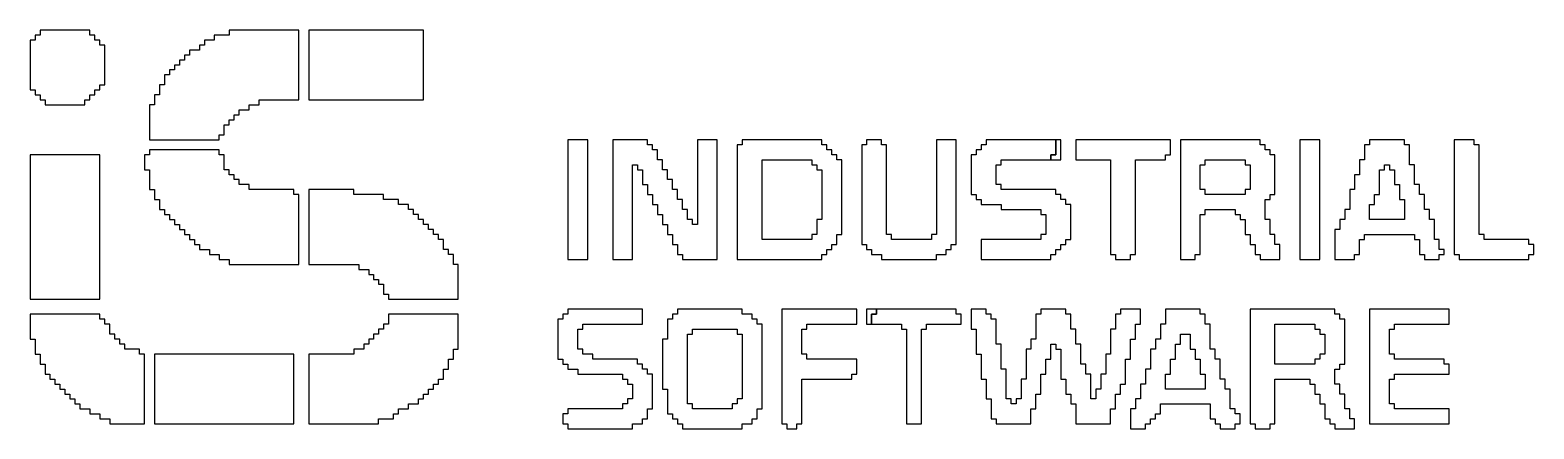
# Model space of a CAD drawing. Header units: millimetres. Extents: x -235 to -107, y -44 to -10.
import ezdxf

# ---------------------------------------------------------------- set-up
doc = ezdxf.new("R2010")
doc.units = ezdxf.units.MM
doc.header["$MEASUREMENT"] = 0
doc.layers.add('Layer 1', color=7, linetype='Continuous')

msp = doc.modelspace()

# ---------------------------------------------------------------- linework, layer by layer
at = {"layer": 'Layer 1', "color": 20}
for points in [[(-233.8076, -10.4449), (-234.229, -10.4449), (-234.229, -10.8663), (-234.6505, -10.8663), (-234.6505, -15.0836), (-234.229, -15.0836), (-234.229, -15.506), (-233.8076, -15.506), (-233.8076, -15.9275), (-233.3852, -15.9275), (-233.3852, -16.3489), (-230.0118, -16.3489), (-230.0118, -15.9275), (-229.5903, -15.9275), (-229.5903, -15.506), (-229.1679, -15.506), (-229.1679, -15.0836), (-228.7465, -15.0836), (-228.7465, -14.6622), (-228.3251, -14.6622), (-228.3251, -11.2878), (-228.7465, -11.2878), (-228.7465, -10.8663), (-229.1679, -10.8663), (-229.1679, -10.4449), (-229.5903, -10.4449), (-229.5903, -10.0225), (-233.8076, -10.0225), (-233.8076, -10.4449)], [(-218.2028, -18.8795), (-218.2028, -18.0366), (-217.7804, -18.0366), (-217.7804, -17.6142), (-217.359, -17.6142), (-217.359, -17.1927), (-216.9375, -17.1927), (-216.9375, -16.7713), (-216.0937, -16.7713), (-216.0937, -16.3489), (-215.2498, -16.3489), (-215.2498, -15.9275), (-211.8764, -15.9275), (-211.8764, -10.0225), (-217.7804, -10.0225), (-217.7804, -10.4449), (-219.0457, -10.4449), (-219.0457, -10.8663), (-219.8895, -10.8663), (-219.8895, -11.2878), (-220.311, -11.2878), (-220.311, -11.7102), (-221.1548, -11.7102), (-221.1548, -12.1316), (-221.5762, -12.1316), (-221.5762, -12.5531), (-221.9987, -12.5531), (-221.9987, -12.9755), (-222.4201, -12.9755), (-222.4201, -13.3969), (-222.8415, -13.3969), (-222.8415, -13.8183), (-223.2639, -13.8183), (-223.2639, -14.6622), (-223.6854, -14.6622), (-223.6854, -15.506), (-224.1068, -15.506), (-224.1068, -16.3489), (-224.5292, -16.3489), (-224.5292, -19.3019), (-218.6242, -19.3019), (-218.6242, -18.8795), (-218.2028, -18.8795)], [(-211.0326, -10.0225), (-211.0326, -15.9275), (-201.3318, -15.9275), (-201.3318, -10.0225), (-211.0326, -10.0225)], [(-224.9506, -20.5672), (-224.9506, -21.8324), (-224.5292, -21.8324), (-224.5292, -23.5191), (-224.1068, -23.5191), (-224.1068, -24.363), (-223.6854, -24.363), (-223.6854, -25.2058), (-223.2639, -25.2058), (-223.2639, -25.6283), (-222.8415, -25.6283), (-222.8415, -26.0497), (-222.4201, -26.0497), (-222.4201, -26.4711), (-221.9987, -26.4711), (-221.9987, -26.8936), (-221.5762, -26.8936), (-221.5762, -27.315), (-221.1548, -27.315), (-221.1548, -27.7364), (-220.7334, -27.7364), (-220.7334, -28.1588), (-220.311, -28.1588), (-220.311, -28.5803), (-219.4681, -28.5803), (-219.4681, -29.0017), (-218.6242, -29.0017), (-218.6242, -29.4241), (-217.7804, -29.4241), (-217.7804, -29.8455), (-211.8764, -29.8455), (-211.8764, -23.9406), (-212.2979, -23.9406), (-212.2979, -23.5191), (-216.0937, -23.5191), (-216.0937, -23.0977), (-216.9375, -23.0977), (-216.9375, -22.6753), (-217.359, -22.6753), (-217.359, -22.2539), (-217.7804, -22.2539), (-217.7804, -21.8324), (-218.2028, -21.8324), (-218.2028, -20.5672), (-218.6242, -20.5672), (-218.6242, -20.1447), (-224.5292, -20.1447), (-224.5292, -20.5672), (-224.9506, -20.5672)], [(-228.7465, -32.7975), (-228.7465, -20.5672), (-234.6505, -20.5672), (-234.6505, -32.7975), (-228.7465, -32.7975)], [(-204.7062, -32.3761), (-204.2847, -32.3761), (-204.2847, -32.7975), (-198.3798, -32.7975), (-198.3798, -29.8455), (-198.8012, -29.8455), (-198.8012, -29.0017), (-199.2236, -29.0017), (-199.2236, -28.5803), (-199.6451, -28.5803), (-199.6451, -27.7364), (-200.0665, -27.7364), (-200.0665, -27.315), (-200.4889, -27.315), (-200.4889, -26.8936), (-200.9103, -26.8936), (-200.9103, -26.4711), (-201.3318, -26.4711), (-201.3318, -26.0497), (-201.7542, -26.0497), (-201.7542, -25.6283), (-202.1756, -25.6283), (-202.1756, -25.2058), (-202.597, -25.2058), (-202.597, -24.7844), (-203.4409, -24.7844), (-203.4409, -24.363), (-204.7062, -24.363), (-204.7062, -23.9406), (-207.2367, -23.9406), (-207.2367, -23.5191), (-211.0326, -23.5191), (-211.0326, -29.8455), (-206.8153, -29.8455), (-206.8153, -30.267), (-205.9715, -30.267), (-205.9715, -30.6894), (-205.55, -30.6894), (-205.55, -31.1108), (-205.1276, -31.1108), (-205.1276, -31.5322), (-204.7062, -31.5322), (-204.7062, -32.3761)], [(-228.3251, -34.4852), (-228.7465, -34.4852), (-228.7465, -34.0628), (-234.6505, -34.0628), (-234.6505, -36.1719), (-234.229, -36.1719), (-234.229, -37.4372), (-233.8076, -37.4372), (-233.8076, -38.2811), (-233.3852, -38.2811), (-233.3852, -39.1239), (-232.9637, -39.1239), (-232.9637, -39.5463), (-232.5423, -39.5463), (-232.5423, -39.9678), (-232.1209, -39.9678), (-232.1209, -40.3892), (-231.6985, -40.3892), (-231.6985, -40.8116), (-231.277, -40.8116), (-231.277, -41.2331), (-230.8556, -41.2331), (-230.8556, -41.6545), (-230.4332, -41.6545), (-230.4332, -42.0769), (-229.5903, -42.0769), (-229.5903, -42.4983), (-228.7465, -42.4983), (-228.7465, -42.9198), (-227.9026, -42.9198), (-227.9026, -43.3422), (-224.9506, -43.3422), (-224.9506, -37.4372), (-225.3721, -37.4372), (-225.3721, -37.0158), (-226.6374, -37.0158), (-226.6374, -36.5934), (-227.0598, -36.5934), (-227.0598, -36.1719), (-227.4812, -36.1719), (-227.4812, -35.7505), (-227.9026, -35.7505), (-227.9026, -34.9067), (-228.3251, -34.9067), (-228.3251, -34.4852)], [(-204.7062, -34.9067), (-204.7062, -35.3281), (-205.1276, -35.3281), (-205.1276, -35.7505), (-205.55, -35.7505), (-205.55, -36.1719), (-205.9715, -36.1719), (-205.9715, -36.5934), (-206.3929, -36.5934), (-206.3929, -37.0158), (-207.2367, -37.0158), (-207.2367, -37.4372), (-211.0326, -37.4372), (-211.0326, -43.3422), (-205.1276, -43.3422), (-205.1276, -42.9198), (-203.8623, -42.9198), (-203.8623, -42.4983), (-203.4409, -42.4983), (-203.4409, -42.0769), (-202.597, -42.0769), (-202.597, -41.6545), (-201.7542, -41.6545), (-201.7542, -41.2331), (-201.3318, -41.2331), (-201.3318, -40.8116), (-200.9103, -40.8116), (-200.9103, -40.3892), (-200.4889, -40.3892), (-200.4889, -39.9678), (-200.0665, -39.9678), (-200.0665, -39.5463), (-199.6451, -39.5463), (-199.6451, -38.7025), (-199.2236, -38.7025), (-199.2236, -37.8586), (-198.8012, -37.8586), (-198.8012, -37.0158), (-198.3798, -37.0158), (-198.3798, -34.0628), (-204.2847, -34.0628), (-204.2847, -34.9067), (-204.7062, -34.9067)], [(-212.2979, -43.3422), (-212.2979, -37.4372), (-224.1068, -37.4372), (-224.1068, -43.3422), (-212.2979, -43.3422)]]:
    msp.add_lwpolyline(points, close=True, dxfattribs=at)
at = {"layer": 'Layer 1', "color": 250}
for points in [[(-189.1014, -29.4241), (-187.4147, -29.4241), (-187.4147, -19.3019), (-189.1014, -19.3019), (-189.1014, -29.4241)], [(-185.3056, -29.4241), (-183.6188, -29.4241), (-183.6188, -21.41), (-183.1964, -21.41), (-183.1964, -21.8324), (-182.775, -21.8324), (-182.775, -23.0977), (-182.3536, -23.0977), (-182.3536, -23.9406), (-181.9311, -23.9406), (-181.9311, -24.7844), (-181.5097, -24.7844), (-181.5097, -25.6283), (-181.0883, -25.6283), (-181.0883, -26.4711), (-180.6659, -26.4711), (-180.6659, -27.315), (-180.2444, -27.315), (-180.2444, -28.1588), (-179.823, -28.1588), (-179.823, -29.0017), (-179.4006, -29.0017), (-179.4006, -29.4241), (-176.4486, -29.4241), (-176.4486, -19.3019), (-178.1353, -19.3019), (-178.1353, -26.4711), (-178.5577, -26.4711), (-178.5577, -26.0497), (-178.9792, -26.0497), (-178.9792, -25.2058), (-179.4006, -25.2058), (-179.4006, -24.363), (-179.823, -24.363), (-179.823, -23.5191), (-180.2444, -23.5191), (-180.2444, -22.6753), (-180.6659, -22.6753), (-180.6659, -21.8324), (-181.0883, -21.8324), (-181.0883, -20.9886), (-181.5097, -20.9886), (-181.5097, -20.1447), (-181.9311, -20.1447), (-181.9311, -19.7233), (-182.3536, -19.7233), (-182.3536, -19.3019), (-185.3056, -19.3019), (-185.3056, -29.4241)], [(-167.1702, -29.0017), (-167.1702, -28.5803), (-166.7478, -28.5803), (-166.7478, -28.1588), (-166.3264, -28.1588), (-166.3264, -27.315), (-165.9049, -27.315), (-165.9049, -20.9886), (-166.3264, -20.9886), (-166.3264, -20.5672), (-166.7478, -20.5672), (-166.7478, -20.1447), (-167.1702, -20.1447), (-167.1702, -19.7233), (-167.5916, -19.7233), (-167.5916, -19.3019), (-174.3395, -19.3019), (-174.3395, -19.7233), (-174.7619, -19.7233), (-174.7619, -29.4241), (-167.5916, -29.4241), (-167.5916, -29.0017), (-167.1702, -29.0017)], [(-164.2172, -19.7233), (-164.2172, -28.1588), (-163.7958, -28.1588), (-163.7958, -28.5803), (-163.3744, -28.5803), (-163.3744, -29.0017), (-162.5305, -29.0017), (-162.5305, -29.4241), (-157.8908, -29.4241), (-157.8908, -29.0017), (-157.048, -29.0017), (-157.048, -28.5803), (-156.6256, -28.5803), (-156.6256, -28.1588), (-156.2041, -28.1588), (-156.2041, -19.3019), (-157.8908, -19.3019), (-157.8908, -27.315), (-158.3133, -27.315), (-158.3133, -27.7364), (-161.6867, -27.7364), (-161.6867, -27.315), (-162.1091, -27.315), (-162.1091, -19.7233), (-162.5305, -19.7233), (-162.5305, -19.3019), (-163.7958, -19.3019), (-163.7958, -19.7233), (-164.2172, -19.7233)], [(-148.191, -20.9886), (-148.191, -20.5672), (-147.7696, -20.5672), (-147.7696, -19.3019), (-153.6736, -19.3019), (-153.6736, -19.7233), (-154.095, -19.7233), (-154.095, -20.1447), (-154.5174, -20.1447), (-154.5174, -20.5672), (-154.9388, -20.5672), (-154.9388, -23.9406), (-154.5174, -23.9406), (-154.5174, -24.363), (-154.095, -24.363), (-154.095, -24.7844), (-152.4083, -24.7844), (-152.4083, -25.2058), (-149.0339, -25.2058), (-149.0339, -25.6283), (-148.6124, -25.6283), (-148.6124, -27.315), (-149.0339, -27.315), (-149.0339, -27.7364), (-154.095, -27.7364), (-154.095, -29.4241), (-148.191, -29.4241), (-148.191, -29.0017), (-147.7696, -29.0017), (-147.7696, -28.5803), (-147.3472, -28.5803), (-147.3472, -28.1588), (-146.9257, -28.1588), (-146.9257, -27.7364), (-146.5043, -27.7364), (-146.5043, -24.7844), (-146.9257, -24.7844), (-146.9257, -24.363), (-147.3472, -24.363), (-147.3472, -23.9406), (-147.7696, -23.9406), (-147.7696, -23.5191), (-152.4083, -23.5191), (-152.4083, -23.0977), (-152.8297, -23.0977), (-152.8297, -21.41), (-152.4083, -21.41), (-152.4083, -20.9886), (-148.191, -20.9886)], [(-143.1299, -29.0017), (-142.7085, -29.0017), (-142.7085, -29.4241), (-141.4432, -29.4241), (-141.4432, -29.0017), (-141.0208, -29.0017), (-141.0208, -20.9886), (-138.4902, -20.9886), (-138.4902, -20.5672), (-138.0688, -20.5672), (-138.0688, -19.3019), (-146.0819, -19.3019), (-146.0819, -20.9886), (-143.1299, -20.9886), (-143.1299, -29.0017)], [(-135.9597, -29.4241), (-135.9597, -29.0017), (-135.5382, -29.0017), (-135.5382, -25.6283), (-135.1168, -25.6283), (-135.1168, -25.2058), (-132.5862, -25.2058), (-132.5862, -25.6283), (-132.1638, -25.6283), (-132.1638, -26.0497), (-131.7424, -26.0497), (-131.7424, -27.315), (-131.321, -27.315), (-131.321, -28.1588), (-130.8985, -28.1588), (-130.8985, -29.0017), (-130.4771, -29.0017), (-130.4771, -29.4241), (-128.7904, -29.4241), (-128.7904, -28.1588), (-129.2118, -28.1588), (-129.2118, -27.315), (-129.6333, -27.315), (-129.6333, -26.0497), (-130.0557, -26.0497), (-130.0557, -24.363), (-129.6333, -24.363), (-129.6333, -23.9406), (-129.2118, -23.9406), (-129.2118, -20.5672), (-129.6333, -20.5672), (-129.6333, -20.1447), (-130.0557, -20.1447), (-130.0557, -19.7233), (-130.4771, -19.7233), (-130.4771, -19.3019), (-137.2249, -19.3019), (-137.2249, -29.4241), (-135.9597, -29.4241)], [(-127.1027, -29.4241), (-125.416, -29.4241), (-125.416, -19.3019), (-127.1027, -19.3019), (-127.1027, -29.4241)], [(-115.2938, -29.4241), (-115.2938, -29.0017), (-114.8723, -29.0017), (-114.8723, -28.5803), (-115.2938, -28.5803), (-115.2938, -27.7364), (-115.7152, -27.7364), (-115.7152, -26.0497), (-116.1376, -26.0497), (-116.1376, -25.2058), (-116.559, -25.2058), (-116.559, -23.9406), (-116.9805, -23.9406), (-116.9805, -23.0977), (-117.4029, -23.0977), (-117.4029, -21.41), (-117.8243, -21.41), (-117.8243, -19.7233), (-118.2457, -19.7233), (-118.2457, -19.3019), (-121.1987, -19.3019), (-121.1987, -19.7233), (-121.6202, -19.7233), (-121.6202, -20.9886), (-122.0416, -20.9886), (-122.0416, -22.2539), (-122.464, -22.2539), (-122.464, -23.5191), (-122.8854, -23.5191), (-122.8854, -25.2058), (-123.3069, -25.2058), (-123.3069, -26.0497), (-123.7293, -26.0497), (-123.7293, -26.8936), (-124.1507, -26.8936), (-124.1507, -29.4241), (-122.464, -29.4241), (-122.464, -29.0017), (-122.0416, -29.0017), (-122.0416, -27.7364), (-121.6202, -27.7364), (-121.6202, -27.315), (-117.4029, -27.315), (-117.4029, -27.7364), (-116.9805, -27.7364), (-116.9805, -29.0017), (-116.559, -29.0017), (-116.559, -29.4241), (-115.2938, -29.4241)], [(-113.607, -29.4241), (-107.7021, -29.4241), (-107.7021, -29.0017), (-107.2807, -29.0017), (-107.2807, -28.1588), (-107.7021, -28.1588), (-107.7021, -27.7364), (-111.4979, -27.7364), (-111.4979, -27.315), (-111.9193, -27.315), (-111.9193, -19.7233), (-112.3418, -19.7233), (-112.3418, -19.3019), (-114.0285, -19.3019), (-114.0285, -29.0017), (-113.607, -29.0017), (-113.607, -29.4241)], [(-168.4355, -27.315), (-168.4355, -27.7364), (-172.6528, -27.7364), (-172.6528, -20.9886), (-168.4355, -20.9886), (-168.4355, -21.41), (-168.0131, -21.41), (-168.0131, -21.8324), (-167.5916, -21.8324), (-167.5916, -26.0497), (-168.0131, -26.0497), (-168.0131, -27.315), (-168.4355, -27.315)], [(-131.7424, -21.41), (-131.321, -21.41), (-131.321, -23.5191), (-131.7424, -23.5191), (-131.7424, -23.9406), (-135.1168, -23.9406), (-135.1168, -23.5191), (-135.5382, -23.5191), (-135.5382, -21.41), (-135.1168, -21.41), (-135.1168, -20.9886), (-131.7424, -20.9886), (-131.7424, -21.41)], [(-119.9334, -21.8324), (-119.9334, -21.41), (-119.511, -21.41), (-119.511, -21.8324), (-119.0896, -21.8324), (-119.0896, -23.0977), (-118.6682, -23.0977), (-118.6682, -24.363), (-118.2457, -24.363), (-118.2457, -26.0497), (-121.1987, -26.0497), (-121.1987, -24.7844), (-120.7763, -24.7844), (-120.7763, -23.9406), (-120.3549, -23.9406), (-120.3549, -21.8324), (-119.9334, -21.8324)], [(-184.4617, -39.5463), (-184.0403, -39.5463), (-184.0403, -39.9678), (-183.6188, -39.9678), (-183.6188, -41.2331), (-184.0403, -41.2331), (-184.0403, -41.6545), (-184.4617, -41.6545), (-184.4617, -42.0769), (-189.1014, -42.0769), (-189.1014, -42.4983), (-189.5228, -42.4983), (-189.5228, -43.3422), (-189.1014, -43.3422), (-189.1014, -43.7636), (-183.6188, -43.7636), (-183.6188, -43.3422), (-182.775, -43.3422), (-182.775, -42.9198), (-182.3536, -42.9198), (-182.3536, -42.0769), (-181.9311, -42.0769), (-181.9311, -39.1239), (-182.3536, -39.1239), (-182.3536, -38.7025), (-182.775, -38.7025), (-182.775, -38.2811), (-183.1964, -38.2811), (-183.1964, -37.8586), (-186.9923, -37.8586), (-186.9923, -37.4372), (-187.8361, -37.4372), (-187.8361, -37.0158), (-188.2575, -37.0158), (-188.2575, -35.3281), (-187.8361, -35.3281), (-187.8361, -34.9067), (-182.775, -34.9067), (-182.775, -33.6414), (-189.1014, -33.6414), (-189.1014, -34.0628), (-189.5228, -34.0628), (-189.5228, -34.4852), (-189.9452, -34.4852), (-189.9452, -37.8586), (-189.5228, -37.8586), (-189.5228, -38.2811), (-189.1014, -38.2811), (-189.1014, -38.7025), (-188.2575, -38.7025), (-188.2575, -39.1239), (-184.4617, -39.1239), (-184.4617, -39.5463)], [(-179.823, -34.0628), (-180.2444, -34.0628), (-180.2444, -34.4852), (-180.6659, -34.4852), (-180.6659, -36.1719), (-181.0883, -36.1719), (-181.0883, -40.3892), (-180.6659, -40.3892), (-180.6659, -42.4983), (-180.2444, -42.4983), (-180.2444, -42.9198), (-179.823, -42.9198), (-179.823, -43.3422), (-179.4006, -43.3422), (-179.4006, -43.7636), (-174.3395, -43.7636), (-174.3395, -43.3422), (-173.4966, -43.3422), (-173.4966, -42.9198), (-173.0742, -42.9198), (-173.0742, -42.0769), (-172.6528, -42.0769), (-172.6528, -34.9067), (-173.0742, -34.9067), (-173.0742, -34.4852), (-173.4966, -34.4852), (-173.4966, -34.0628), (-174.3395, -34.0628), (-174.3395, -33.6414), (-179.823, -33.6414), (-179.823, -34.0628)], [(-170.5436, -43.7636), (-169.7008, -43.7636), (-169.7008, -43.3422), (-169.2783, -43.3422), (-169.2783, -39.5463), (-165.0611, -39.5463), (-165.0611, -39.1239), (-164.6397, -39.1239), (-164.6397, -37.8586), (-168.8569, -37.8586), (-168.8569, -37.4372), (-169.2783, -37.4372), (-169.2783, -35.3281), (-168.8569, -35.3281), (-168.8569, -34.9067), (-164.6397, -34.9067), (-164.6397, -33.6414), (-170.9661, -33.6414), (-170.9661, -43.3422), (-170.5436, -43.3422), (-170.5436, -43.7636)], [(-163.3744, -34.9067), (-160.8438, -34.9067), (-160.8438, -35.3281), (-160.4214, -35.3281), (-160.4214, -43.3422), (-159.1561, -43.3422), (-159.1561, -35.3281), (-158.7347, -35.3281), (-158.7347, -34.9067), (-155.7827, -34.9067), (-155.7827, -34.0628), (-156.2041, -34.0628), (-156.2041, -33.6414), (-162.952, -33.6414), (-162.952, -34.0628), (-163.3744, -34.0628), (-163.3744, -34.9067)], [(-149.4563, -42.0769), (-149.4563, -40.8116), (-149.0339, -40.8116), (-149.0339, -39.1239), (-148.6124, -39.1239), (-148.6124, -37.8586), (-148.191, -37.8586), (-148.191, -36.5934), (-147.7696, -36.5934), (-147.7696, -37.0158), (-147.3472, -37.0158), (-147.3472, -39.5463), (-146.9257, -39.5463), (-146.9257, -40.8116), (-146.5043, -40.8116), (-146.5043, -41.6545), (-146.0819, -41.6545), (-146.0819, -43.3422), (-143.1299, -43.3422), (-143.1299, -42.0769), (-142.7085, -42.0769), (-142.7085, -40.8116), (-142.2861, -40.8116), (-142.2861, -39.9678), (-141.8646, -39.9678), (-141.8646, -37.8586), (-141.4432, -37.8586), (-141.4432, -36.1719), (-141.0208, -36.1719), (-141.0208, -34.9067), (-140.5993, -34.9067), (-140.5993, -33.6414), (-142.2861, -33.6414), (-142.2861, -34.0628), (-142.7085, -34.0628), (-142.7085, -35.3281), (-143.1299, -35.3281), (-143.1299, -37.4372), (-143.5513, -37.4372), (-143.5513, -39.1239), (-143.9738, -39.1239), (-143.9738, -40.3892), (-144.3952, -40.3892), (-144.3952, -41.2331), (-144.8166, -41.2331), (-144.8166, -39.1239), (-145.239, -39.1239), (-145.239, -38.2811), (-145.6605, -38.2811), (-145.6605, -36.5934), (-146.0819, -36.5934), (-146.0819, -35.3281), (-146.5043, -35.3281), (-146.5043, -34.0628), (-146.9257, -34.0628), (-146.9257, -33.6414), (-149.0339, -33.6414), (-149.0339, -34.0628), (-149.4563, -34.0628), (-149.4563, -36.1719), (-149.8777, -36.1719), (-149.8777, -37.0158), (-150.2992, -37.0158), (-150.2992, -39.5463), (-150.7216, -39.5463), (-150.7216, -41.2331), (-151.143, -41.2331), (-151.143, -41.6545), (-151.5644, -41.6545), (-151.5644, -41.2331), (-151.9869, -41.2331), (-151.9869, -38.7025), (-152.4083, -38.7025), (-152.4083, -36.5934), (-152.8297, -36.5934), (-152.8297, -34.4852), (-153.2521, -34.4852), (-153.2521, -34.0628), (-153.6736, -34.0628), (-153.6736, -33.6414), (-154.9388, -33.6414), (-154.9388, -35.3281), (-154.5174, -35.3281), (-154.5174, -37.4372), (-154.095, -37.4372), (-154.095, -39.5463), (-153.6736, -39.5463), (-153.6736, -41.2331), (-153.2521, -41.2331), (-153.2521, -42.9198), (-152.8297, -42.9198), (-152.8297, -43.3422), (-149.8777, -43.3422), (-149.8777, -42.0769), (-149.4563, -42.0769)], [(-132.5862, -43.7636), (-132.5862, -43.3422), (-132.1638, -43.3422), (-132.1638, -42.4983), (-132.5862, -42.4983), (-132.5862, -42.0769), (-133.0077, -42.0769), (-133.0077, -40.3892), (-133.4291, -40.3892), (-133.4291, -39.5463), (-133.8515, -39.5463), (-133.8515, -37.8586), (-134.2729, -37.8586), (-134.2729, -37.0158), (-134.6944, -37.0158), (-134.6944, -34.9067), (-135.1168, -34.9067), (-135.1168, -34.0628), (-135.5382, -34.0628), (-135.5382, -33.6414), (-138.4902, -33.6414), (-138.4902, -34.9067), (-138.9126, -34.9067), (-138.9126, -36.1719), (-139.3341, -36.1719), (-139.3341, -37.0158), (-139.7555, -37.0158), (-139.7555, -38.7025), (-140.1779, -38.7025), (-140.1779, -39.9678), (-140.5993, -39.9678), (-140.5993, -41.2331), (-141.0208, -41.2331), (-141.0208, -42.0769), (-141.4432, -42.0769), (-141.4432, -43.7636), (-140.1779, -43.7636), (-140.1779, -43.3422), (-139.7555, -43.3422), (-139.7555, -42.9198), (-139.3341, -42.9198), (-139.3341, -42.4983), (-138.9126, -42.4983), (-138.9126, -41.6545), (-134.6944, -41.6545), (-134.6944, -42.9198), (-134.2729, -42.9198), (-134.2729, -43.3422), (-133.8515, -43.3422), (-133.8515, -43.7636), (-132.5862, -43.7636)], [(-130.8985, -43.7636), (-129.6333, -43.7636), (-129.6333, -43.3422), (-129.2118, -43.3422), (-129.2118, -39.5463), (-126.2598, -39.5463), (-126.2598, -39.9678), (-125.8374, -39.9678), (-125.8374, -40.8116), (-125.416, -40.8116), (-125.416, -41.6545), (-124.9946, -41.6545), (-124.9946, -42.9198), (-124.5721, -42.9198), (-124.5721, -43.3422), (-124.1507, -43.3422), (-124.1507, -43.7636), (-122.464, -43.7636), (-122.464, -42.9198), (-122.8854, -42.9198), (-122.8854, -42.0769), (-123.3069, -42.0769), (-123.3069, -40.8116), (-123.7293, -40.8116), (-123.7293, -39.9678), (-124.1507, -39.9678), (-124.1507, -38.7025), (-123.7293, -38.7025), (-123.7293, -38.2811), (-123.3069, -38.2811), (-123.3069, -34.4852), (-123.7293, -34.4852), (-123.7293, -34.0628), (-124.1507, -34.0628), (-124.1507, -33.6414), (-131.321, -33.6414), (-131.321, -43.3422), (-130.8985, -43.3422), (-130.8985, -43.7636)], [(-114.4499, -43.3422), (-114.4499, -42.0769), (-119.0896, -42.0769), (-119.0896, -41.6545), (-119.511, -41.6545), (-119.511, -39.5463), (-119.0896, -39.5463), (-119.0896, -39.1239), (-114.4499, -39.1239), (-114.4499, -38.2811), (-114.8723, -38.2811), (-114.8723, -37.8586), (-119.0896, -37.8586), (-119.0896, -37.4372), (-119.511, -37.4372), (-119.511, -35.3281), (-119.0896, -35.3281), (-119.0896, -34.9067), (-114.4499, -34.9067), (-114.4499, -33.6414), (-121.1987, -33.6414), (-121.1987, -43.3422), (-114.4499, -43.3422)], [(-174.7619, -41.6545), (-175.1833, -41.6545), (-175.1833, -42.0769), (-178.5577, -42.0769), (-178.5577, -41.6545), (-178.9792, -41.6545), (-178.9792, -35.7505), (-178.5577, -35.7505), (-178.5577, -35.3281), (-174.7619, -35.3281), (-174.7619, -35.7505), (-174.3395, -35.7505), (-174.3395, -41.2331), (-174.7619, -41.2331), (-174.7619, -41.6545)], [(-125.8374, -37.8586), (-125.8374, -38.2811), (-129.2118, -38.2811), (-129.2118, -34.9067), (-125.8374, -34.9067), (-125.8374, -35.3281), (-125.416, -35.3281), (-125.416, -35.7505), (-124.9946, -35.7505), (-124.9946, -37.4372), (-125.416, -37.4372), (-125.416, -37.8586), (-125.8374, -37.8586)], [(-138.0688, -39.1239), (-138.0688, -37.8586), (-137.6474, -37.8586), (-137.6474, -36.5934), (-137.2249, -36.5934), (-137.2249, -35.7505), (-136.3821, -35.7505), (-136.3821, -37.0158), (-135.9597, -37.0158), (-135.9597, -37.8586), (-135.5382, -37.8586), (-135.5382, -39.1239), (-135.1168, -39.1239), (-135.1168, -40.3892), (-138.4902, -40.3892), (-138.4902, -39.1239), (-138.0688, -39.1239)]]:
    msp.add_lwpolyline(points, close=True, dxfattribs=at)
at = {"layer": 'Layer 1', "color": 253}
msp.add_lwpolyline([(-148.191, -20.9886), (-147.3472, -20.9886), (-147.3472, -19.3019), (-147.7696, -19.3019), (-147.7696, -20.5672), (-148.191, -20.5672), (-148.191, -20.9886)], close=True, dxfattribs=at)
at = {"layer": 'Layer 1', "color": 251}
msp.add_lwpolyline([(-163.3744, -34.9067), (-163.3744, -34.0628), (-162.952, -34.0628), (-162.952, -33.6414), (-163.7958, -33.6414), (-163.7958, -34.9067), (-163.3744, -34.9067)], close=True, dxfattribs=at)

doc.saveas('drawing.dxf')
